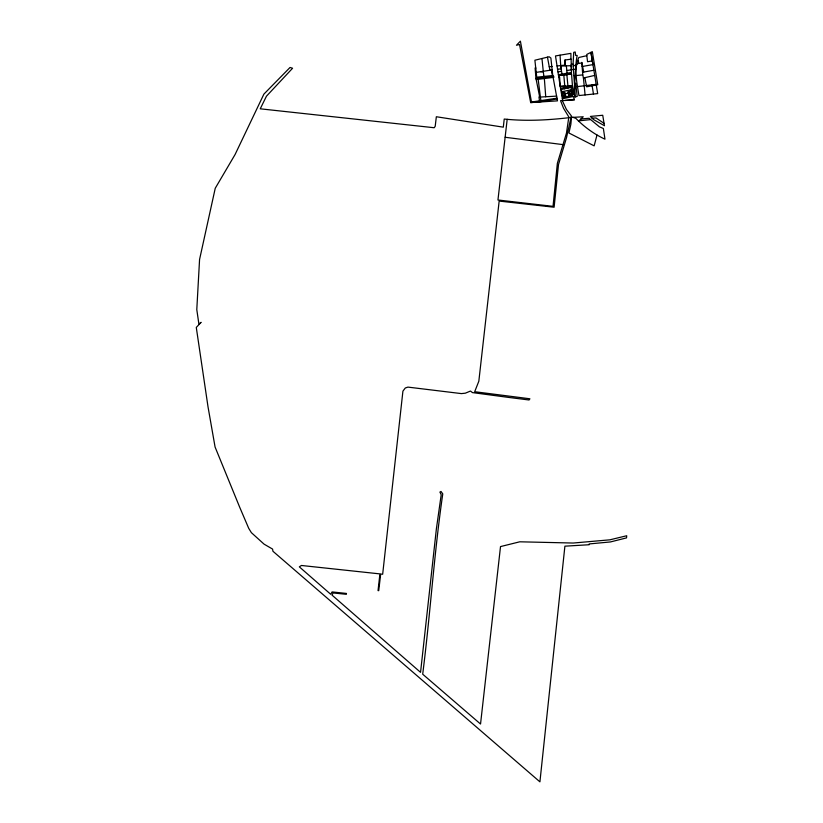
<?xml version="1.0" encoding="UTF-8"?>
<svg xmlns="http://www.w3.org/2000/svg" width="823" height="823" viewBox="0 0 823 823"><rect width="100%" height="100%" fill="white"/><g stroke="black" fill="none" stroke-linecap="round" stroke-linejoin="round"><path stroke-width="1.23" d="M570.946 59.174L570.905 53.351L555.494 55.943L560.206 86.292L564.753 85.829L563.796 74.914L571.563 74.039L573.045 93.884L568.559 94.799M574.464 84.08L573.065 64.225L573.724 52.333L575.226 51.983L575.627 55.398L577.18 55.48C574.588 68.165 576.049 81.23 573.045 93.884L571.954 94.079L572.499 96.62M585.091 94.923L578.95 95.561C577.046 83.349 573.549 69.225 578.826 57.487L586.82 55.686L586.737 54.452L592.334 51.674L597.755 84.748L586.665 86.806L584.844 77.671L583.435 78L585.091 94.923L597.683 93.616L590.945 52.374L592.889 64.626L582.118 66.509L582.766 74.883L583.435 78L594.587 75.428M552.758 75.5L550.875 58.011L549.116 56.756L534.888 60.223L536.75 77.197L552.758 75.5L557.459 100.859L530.67 102.577L519.539 44.504L516.474 45.234L520.403 41.15L531.483 102.021L557.037 98.174M507.184 119.294L497.956 199.999L553.035 206.347L557.356 163.366L566.471 133.1L568.827 116.959L563.529 108.255L560.545 100.684L562.284 100.581L566.399 109.397L571.357 115.878L566.512 137.698L558.508 164.538L554.116 207.221L499.16 201.069L478.832 381.224L474.686 391.717L529.909 398.785L529.076 399.988L508.151 397.355L472.464 392.602L470.499 391.048L465.314 393.188L461.384 393.6L407.93 387.108L405.297 387.993L402.92 391.141L382.664 574.248L380.689 574.032L378.724 590.667L378.035 590.595L379.928 573.898L301.434 565.473L299.335 566.852L330.723 594.278L332.039 591.922L346.442 593.445L346.339 594.309L333.089 592.941L332.029 595.122L420.553 672.35L436.396 528.747L441.2 494.777L439.924 492.092L440.984 491.444L442.774 493.872C434.081 553.56 430.316 614.215 422.693 674.202L480.539 724.024L500.518 546.585L519.786 541.801L573.147 543.036L609.894 539.826L626.715 535.742L626.519 537.892L610.481 541.935L589.196 543.931L589.155 544.733L564.897 546.174L539.919 781.85L272.948 551.266L272.567 549.075L264.07 544.147L251.375 532.656L248.721 528.345L239.678 507.194L215.081 447.033L208.013 406.809L196.286 327.441L201.09 322.328L198.919 324.241L196.79 309.623L199.567 259.471L215.245 188.261L235.08 154.529L263.895 94.12L290.046 67.455L292.577 68.247L266.467 96.178L260.243 108.811L434.215 127.74L435.202 126.3L436.344 116.743L503.306 127.164L504.232 119.047C526.442 121.372 548.89 120.117 570.967 117.463M574.804 86.59L573.981 93.688L574.824 96.991L577.211 96.414L575.658 83.144L574.804 86.59L576.018 86.569M564.753 85.829L564.66 86.374L566.512 86.312M596.994 135.054L594.144 145.846L568.919 132.997L570.864 124.304L571.563 116.856L575.833 118.327C584.083 126.824 594.113 134.149 604.967 139.18L603.372 128.511L599.391 126.824L589.083 118.286L580.966 118.954M578.497 121.32L583.209 116.784L573.014 117.35M576.625 64.307L578.61 63.299L581.789 63.083L581.779 62.373L583.713 72.064L593.784 70.264M573.25 66.056L575.575 65.099M565.175 100.447L574.217 99.388L574.372 100.036L562.675 100.56L560.247 86.59L572.304 86.014L567.952 86.24L566.852 74.554M561.739 91.775L571.419 89.717M565.216 93.791L568.209 93.164M562.418 95.797L564.876 95.273L565.226 96.919M571.81 93.812L569.66 94.264L570.01 95.9M565.566 95.437L562.572 96.065L561.944 93.071L564.938 92.443L565.854 96.785M562.304 98.781L573.497 96.414L574.217 99.388M577.427 60.686L578.332 60.501L578.61 63.299M558.766 77.167L559.609 77.002L560.206 86.292M552.212 75.541L552.284 72.866M558.375 74.708L571.45 72.475L571.111 59.153L565.01 60.017L565.082 65.12L557.006 65.963M582.756 72.249L583.713 72.064M592.303 60.892L587.55 61.735L586.82 55.686M566.8 70.541L575.689 69.07M557.161 98.935L538.715 101.99L530.67 102.577M536.226 72.383L552.13 69.914M577.057 86.631L596.089 84.368M557.943 71.879L561.502 71.354L562.088 73.977M556.718 96.116L545.731 96.754L544.26 77.362L535.948 78.319L536.205 79.574L553.848 77.331L553.694 76.282L535.948 78.319L535.104 67.939L535.866 68.062M573.065 64.225L571.275 64.441L571.368 69.79M563.796 74.914L558.508 75.562L571.563 74.039M576.542 75.531L582.766 74.883M579.022 120.816L590.163 119.654M547.46 57.157L549.239 66.756L552.171 66.468M561.502 71.354L560.895 66.035L571.296 65.696M557.49 69.173L560.916 68.926L560.052 55.151M538.18 79.327L540.382 97.052L545.731 96.754M592.076 118.142L595.975 117.946L604.031 123.306L604.494 125.754L593.445 119.52L590.379 116.434L602.734 115.261L604.031 123.306M573.868 75.623L575.503 75.665M563.251 144.653L505.168 137.276M540.588 71.683L543.334 72.013L543.859 76.189M549.239 66.756L550.011 70.233M573.045 93.853L572.407 90.859L567.921 91.806L568.847 96.147M570.915 91.178L571.543 94.161M571.357 94.203L571.646 95.561L562.695 97.453L561.348 89.44M569.423 91.497L570.051 94.48M567.808 86.837L568.065 88.03M564.218 87.598L564.475 88.791M563.436 92.762L564.074 95.746M536.205 79.574L539.641 96.795L538.972 96.949L539.487 100.828M593.486 94.048L591.974 84.995M540.382 97.052L540.906 100.643M551.431 70.017L551.832 72.959M543.334 72.013L541.966 58.505M581.789 63.083L582.118 66.509M571.203 87.351L571.841 94.1M566.358 65.84L567.047 73.216M574.773 86.847L575.328 96.867M565.01 60.017L565.092 65.645M571.399 86.076L560.628 88.359L560.885 89.553L571.646 87.269L571.399 86.076"/></g></svg>
